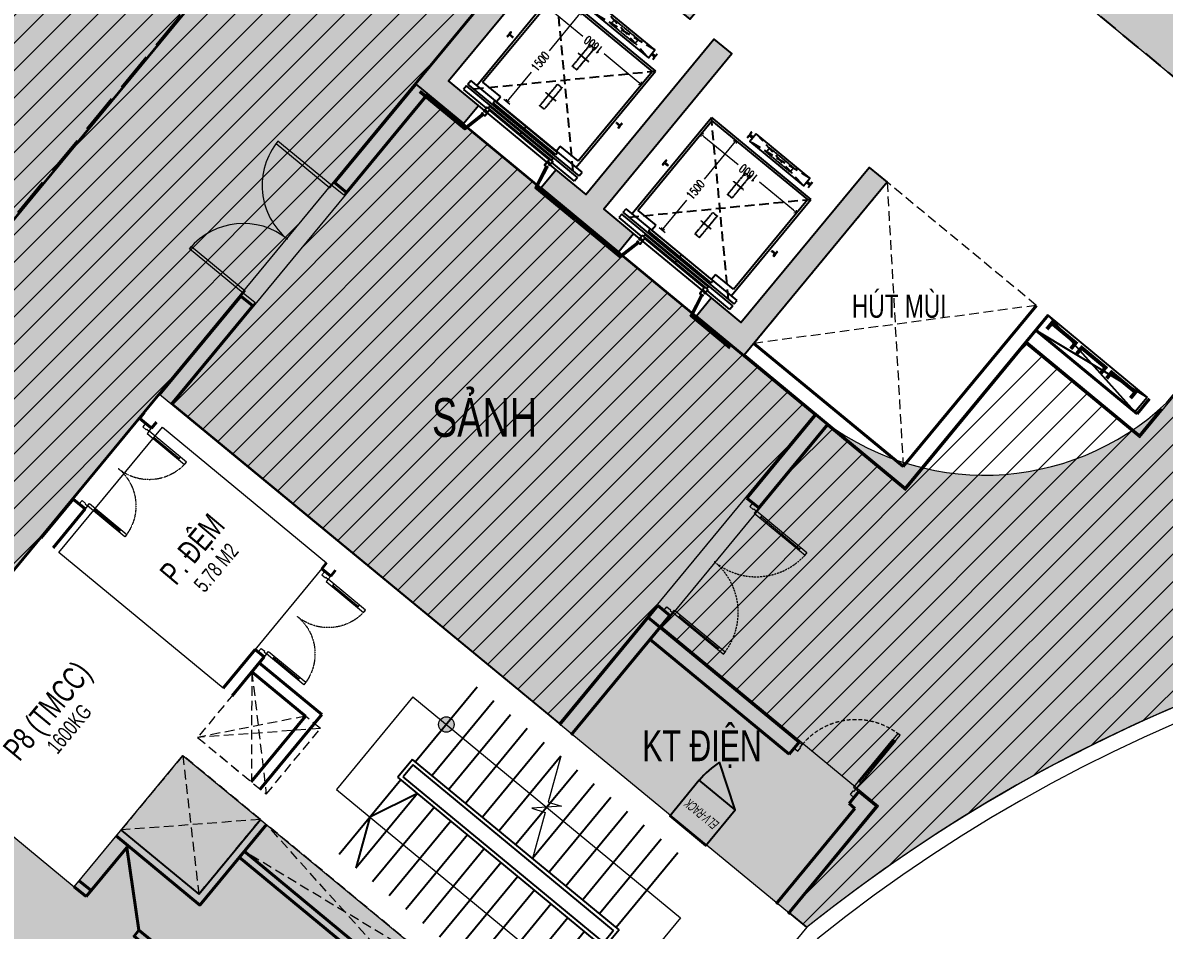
# Model space of a CAD drawing. Header units: millimetres. Extents: x -11451263 to 11578383104, y -507 to 1450429.
# Drawn here: x 11706458 to 11721199, y 1098893 to 1110610 of the extents above; entities that cross this region are included whole.
import ezdxf
from ezdxf.enums import TextEntityAlignment as Align

# ---------------------------------------------------------------- set-up
doc = ezdxf.new("R2010")
doc.units = ezdxf.units.MM
doc.header["$MEASUREMENT"] = 0
for name, pattern in [('CONTINOUS', [0]), ('DASH', [0.35, 0.25, -0.1]), ('DASH2-1', [3, 2, -1]), ('DASHED', [4.5, 3, -1.5]), ('DASHED2', [0.375, 0.25, -0.125]), ('HIDDEN', [0.375, 0.25, -0.125]), ('HIDDEN2', [0.1875, 0.125, -0.0625]), ('xref.asix of  podium$0$xref.asix of  podium$0$CENTERX2', [4, 2.5, -0.5, 0.5, -0.5]), ('xref.asix of  podium$0$xref.asix of  podium$0$HIDDEN', [0.375, 0.25, -0.125]), ('xref.asix of  podium$0$xref.asix of  podium$0$PHANTOMX2', [5, 2.5, -0.5, 0.5, -0.5, 0.5, -0.5]), ('Xref_ST_MBDV Cot vach 30.7.2022$0$HIDDEN', [0.375, 0.25, -0.125]), ('Xref_ST_MBDV Cot vach 30.7.2022$0$HIDDEN2', [0.1875, 0.125, -0.0625])]:
    doc.linetypes.add(name, pattern=pattern)
doc.layers.get('0').update_dxf_attribs({"linetype": 'CONTINUOUS', "lineweight": 13})
doc.layers.get('Defpoints').update_dxf_attribs({"color": 5, "linetype": 'CONTINUOUS', "lineweight": 13})
for name, color, linetype in [('A-FLOR-STRS', 1, 'CONTINUOUS'), ('KT-KT', 1, 'CONTINUOUS'), ('KT-Net cot vach', 6, 'CONTINUOUS'), ('KT-Text', 7, 'CONTINUOUS'), ('SPE-MEP-E-SLAB TEXT', 6, 'CONTINUOUS'), ('SPE-MEP-Electric', 2, 'CONTINUOUS'), ('thang may block', 36, 'CONTINUOUS'), ('xref.asix of  podium$0$xref.asix of  podium$0$KT-Net manh', 139, 'CONTINUOUS'), ('xref.asix of  podium$0$xref.asix of  podium$0$KT-Noi that', 36, 'CONTINUOUS')]:
    doc.layers.add(name, color=color, linetype=linetype)
for name, color, linetype, lineweight in [('CUA', 37, 'CONTINUOUS', 13), ('D-building block', 8, 'CONTINUOUS', 13), ('DO DIEN TICH THONG THUY', 141, 'CONTINUOUS', 13), ('KT-Chu viet', 255, 'CONTINUOUS', 20), ('KT-Kich thuoc', 159, 'CONTINUOUS', 18), ('KT-lomo nuoc', 3, 'HIDDEN', 5), ('KT-Net cat', 1, 'CONTINUOUS', 40), ('KT-Net cua', 87, 'CONTINUOUS', 9), ('KT-Net manh', 251, 'CONTINUOUS', 13), ('KT-Net thay', 7, 'CONTINUOUS', 25), ('KT-Net to mau', 159, 'CONTINUOUS', 18), ('KT-Vat lieu', 250, 'CONTINUOUS', 9), ('SPE-MEP-HVAC', 140, 'CONTINUOUS', 0), ('Xref_ST_MBDV Cot vach 30.7.2022$0$CUA', 37, 'CONTINUOUS', 13)]:
    doc.layers.add(name, color=color, linetype=linetype, lineweight=lineweight)
doc.styles.add('Arial', font='arial.ttf')
doc.styles.add('xref.asix of  podium$0$xref.asix of  podium$0$DIM', font='vnsimli.shx', dxfattribs={"width": 0.7})
doc.styles.add('Xref_ST_MBDV Cot vach 30.7.2022$0$Arial', font='arial.ttf', dxfattribs={"width": 0.7})
doc.dimstyles.new('xref.asix of  podium$0$xref.asix of  podium$0$CCU 1-100 A1', dxfattribs={"dimscale": 100, "dimtxt": 2.2, "dimasz": 1, "dimexe": 1, "dimexo": 0, "dimgap": 1, "dimtad": 1, "dimdec": 0, "dimdsep": 46, "dimtxsty": 'xref.asix of  podium$0$xref.asix of  podium$0$DIM', "dimblk1": 'xref.asix of  podium$0$xref.asix of  podium$0$_ARCHTICK', "dimblk2": 'xref.asix of  podium$0$xref.asix of  podium$0$_ARCHTICK', "dimsah": 1, "dimcen": 0, "dimdle": 1, "dimclrd": 256, "dimclre": 256, "dimclrt": 31, "dimadec": 0, "dimazin": 0, "dimtfac": 1, "dimtdec": 0, "dimtix": 1, "dimtmove": 2, "dimatfit": 3, "dimldrblk": 'xref.asix of  podium$0$xref.asix of  podium$0$_ARCHTICK', "dimfxl": 0, "dimtolj": 1, "dimarcsym": 0})

# ---------------------------------------------------------------- blocks, each defined once
blk = doc.blocks.new('weqewqeqweq')
at = {"layer": 'A-FLOR-STRS', "color": 8, "linetype": 'DASHED2', "ltscale": 1000}
for p, q in [((-97098, 15690), (-96535, 16972)), ((-92718, 14093), (-96978, 15965))]:
    blk.add_line(p, q, dxfattribs=at)
at = {"layer": 'A-FLOR-STRS', "color": 8}
blk.add_line((-91353, 14695), (-93091, 13929), dxfattribs=at)
at = {"layer": 'A-FLOR-STRS', "color": 8, "linetype": 'DASHED2', "ltscale": 1000}
blk.add_lwpolyline([(-91353, 14695), (-97222, 17274), (-97785, 15992)], dxfattribs=at)
at = {"layer": 'A-FLOR-STRS', "color": 8}
for points in [[(-92967, 13984), (-87171, 11437), (-87211, 11346), (-97785, 15992)], [(-91353, 14695), (-85961, 12326), (-86524, 11044), (-93091, 13929)], [(-91477, 14640), (-86688, 12536), (-86728, 12444), (-91601, 14585)], [(-91353, 14695), (-86648, 12627), (-86688, 12536), (-91477, 14640)], [(-92180, 14330), (-92354, 13933), (-92126, 13833), (-91842, 14479)], [(-91842, 14479), (-92126, 13833), (-91897, 13732), (-91575, 14465), (-91725, 14531)], [(-91601, 14585), (-86728, 12444), (-86768, 12353), (-91725, 14531)], [(-92519, 14181), (-92583, 14034), (-92354, 13933), (-92180, 14330)], [(-92718, 14093), (-92583, 14034), (-92519, 14181)], [(-92842, 14039), (-87130, 11529), (-87171, 11437), (-92967, 13984)], [(-92718, 14093), (-87090, 11620), (-87130, 11529), (-92842, 14039)], [(-93091, 13929), (-86524, 11044)], [(-93091, 13929), (-87211, 11346)], [(-86524, 11044), (-93006, 13892)], [(-86524, 11044), (-88584, 11949)]]:
    blk.add_lwpolyline(points, dxfattribs=at)
for points in [[(-91346, 14364), (-91575, 14465), (-91897, 13732), (-91668, 13632)], [(-91117, 14264), (-91346, 14364), (-91668, 13632), (-91439, 13531)], [(-90888, 14163), (-91117, 14264), (-91439, 13531), (-91210, 13431)], [(-90659, 14062), (-90888, 14163), (-91210, 13431), (-90981, 13330)], [(-90430, 13962), (-90659, 14062), (-90981, 13330), (-90752, 13229)], [(-90202, 13861), (-90430, 13962), (-90752, 13229), (-90523, 13129)], [(-89973, 13761), (-90202, 13861), (-90523, 13129), (-90295, 13028)], [(-89744, 13660), (-89973, 13761), (-90295, 13028), (-90066, 12928)], [(-89515, 13560), (-89744, 13660), (-90066, 12928), (-89837, 12827)], [(-89286, 13459), (-89515, 13560), (-89837, 12827), (-89608, 12727)], [(-89057, 13358), (-89286, 13459), (-89608, 12727), (-89379, 12626)], [(-88828, 13258), (-89057, 13358), (-89379, 12626), (-89150, 12525)], [(-88599, 13157), (-88828, 13258), (-89150, 12525), (-88921, 12425)], [(-88371, 13057), (-88599, 13157), (-88921, 12425), (-88692, 12324)], [(-85961, 12326), (-88021, 13231), (-88584, 11949), (-86524, 11044)], [(-88142, 12956), (-88371, 13057), (-88692, 12324), (-88464, 12224)], [(-87913, 12856), (-88142, 12956), (-88464, 12224), (-88235, 12123)], [(-87684, 12755), (-87913, 12856), (-88235, 12123), (-88006, 12023)], [(-87455, 12654), (-87684, 12755), (-88006, 12023), (-87777, 11922)], [(-87226, 12554), (-87455, 12654), (-87777, 11922), (-87548, 11821)], [(-86997, 12453), (-87226, 12554), (-87548, 11821), (-87319, 11721)], [(-86768, 12353), (-86997, 12453), (-87319, 11721), (-87090, 11620)]]:
    blk.add_lwpolyline(points, close=True, dxfattribs=at)
at = {"layer": 'D-building block', "linetype": 'CONTINOUS', "ltscale": 10000}
blk.add_line((-86524, 11044), (-85961, 12326), dxfattribs=at)
blk = doc.blocks.new('*U279')
blk.add_line((70, 100), (70, 950))
for points in [[(50, 0), (50, 1050), (90, 1050), (90, 0)], [(50, 100), (90, 100), (90, 950), (50, 950)], [(0, -100), (60, -100), (60, -40), (50, -40), (50, 0), (0, 0)], [(1150, -100), (1090, -100), (1090, -40), (1100, -40), (1100, 0), (1150, 0)]]:
    blk.add_lwpolyline(points, close=True)
at = {"linetype": 'Xref_ST_MBDV Cot vach 30.7.2022$0$HIDDEN', "ltscale": 200}
blk.add_arc((50, 0), 1050, 0, 90, dxfattribs=at)
blk = doc.blocks.new('fffferr')
at = {"layer": 'KT-Net cat'}
for p, q in [((11702268, 1098600), (11703701, 1100335)), ((11703701, 1100335), (11703855, 1100208)), ((11702549, 1098627), (11703855, 1100208))]:
    blk.add_line(p, q, dxfattribs=at)
for points in [[(11704656, 1101491), (11704433, 1101222), (11704587, 1101094), (11704810, 1101364)], [(11710343, 1093617), (11711447, 1092706), (11711575, 1092860), (11710471, 1093771)], [(11709516, 1092614), (11710620, 1091703), (11710747, 1091857), (11709643, 1092768)]]:
    blk.add_lwpolyline(points, close=True, dxfattribs=at)
for points in [[(11707341, 1099404), (11707800, 1099959), (11707958, 1098894)], [(11704162, 1098852), (11703313, 1099552)], [(11704225, 1098929), (11703377, 1099629)], [(11707187, 1099531), (11707341, 1099404)], [(11707123, 1099454), (11707277, 1099326)], [(11707341, 1099404), (11707277, 1099326)], [(11708189, 1098703), (11707958, 1098894), (11707894, 1098817), (11708048, 1098690)], [(11708048, 1098690), (11706615, 1096955)], [(11708189, 1098703), (11707727, 1098144), (11712609, 1094113)], [(11702549, 1098627), (11708486, 1093724), (11708359, 1093569), (11702268, 1098600)], [(11712545, 1094036), (11707664, 1098067), (11706629, 1096814)], [(11705781, 1097514), (11705318, 1097896), (11705382, 1097973), (11705844, 1097591)], [(11705781, 1097514), (11705344, 1096986), (11706398, 1097005)], [(11705844, 1097591), (11705781, 1097514)], [(11706615, 1096955), (11706461, 1097082), (11706398, 1097005), (11706629, 1096814), (11706693, 1096891)]]:
    blk.add_lwpolyline(points, dxfattribs=at)
at = {"layer": 'Xref_ST_MBDV Cot vach 30.7.2022$0$CUA', "rotation": 230.4488270597938}
blk.add_blockref('*U279', (11704510, 1101158), dxfattribs=at)
at = {"layer": 'KT-Chu viet', "char_height": 500, "width": 8009.18, "attachment_point": 2, "style": 'Xref_ST_MBDV Cot vach 30.7.2022$0$Arial'}
for insert in [(11709335, 1097979), (11707906, 1095867)]:
    blk.add_mtext('wc', dxfattribs=dict(at, insert=insert))
blk = doc.blocks.new('double door')
for points in [[(549901, 384015), (549001, 384015), (549001, 383975), (549901, 383975)], [(550101, 384065), (550101, 384015), (549901, 384015), (549901, 384065)], [(549901, 382215), (549001, 382215), (549001, 382255), (549901, 382255)], [(550101, 382165), (550101, 382215), (549901, 382215), (549901, 382165)]]:
    blk.add_lwpolyline(points, close=True)
at = {"color": 8}
for centre, start, end in [((549901, 384015), 180, 270), ((549901, 382215), 90, 180)]:
    blk.add_arc(centre, 900, start, end, dxfattribs=at)
blk = doc.blocks.new('thangbo3')
at = {"layer": 'KT-Net manh'}
h = blk.add_hatch(color=256, dxfattribs=at)
edge = h.paths.add_edge_path(flags=0)
edge.add_arc((1766, -26415), 100, 270.0001, 630.0001)
blk.add_hatch(color=256, dxfattribs=at).paths.add_polyline_path([(1670, -26384), (1670, -26446), (1707, -26496), (1766, -26515), (1824, -26496), (1861, -26446), (1861, -26384), (1824, -26334), (1766, -26315), (1707, -26334)], flags=0)
for p, q in [((1206, -26415), (1206, -27965)), ((1206, -26415), (5686, -26415)), ((5686, -26415), (5686, -27965)), ((1206, -27965), (5686, -27965))]:
    blk.add_line(p, q, dxfattribs=at)
blk.add_lwpolyline([(3166, -25790), (3418, -26352), (3586, -26282), (3306, -26547), (3474, -26477), (3726, -27040)], dxfattribs=at)
blk.add_circle((1766, -26415), 100, dxfattribs=at)
at = {"layer": 'KT-Net thay'}
for p, q in [((1766, -25790), (1766, -27040)), ((2046, -25790), (2046, -27040)), ((2326, -25790), (2326, -27040)), ((2606, -25790), (2606, -27040)), ((2886, -25790), (2886, -27040)), ((3166, -25790), (3166, -27040)), ((3446, -25790), (3446, -27040)), ((3726, -25790), (3726, -27040)), ((4006, -25790), (4006, -27040)), ((4286, -25790), (4286, -27040)), ((4566, -25790), (4566, -27040)), ((4846, -25790), (4846, -27040)), ((5126, -25790), (5126, -27040)), ((1716, -27040), (1716, -27340)), ((5176, -27040), (1716, -27040)), ((5126, -27090), (1766, -27090)), ((1766, -27090), (1766, -27290)), ((5126, -27090), (5126, -27290)), ((5176, -27040), (5176, -27340)), ((5176, -27340), (1716, -27340)), ((5126, -27290), (1766, -27290)), ((1766, -27340), (1766, -28590)), ((2046, -27340), (2046, -28590)), ((2326, -27340), (2326, -28590)), ((2606, -27340), (2606, -28590)), ((2886, -27340), (2886, -28590)), ((3166, -27340), (3166, -28590)), ((3446, -27340), (3446, -28590)), ((3726, -27340), (3726, -28590)), ((4006, -27340), (4006, -28590)), ((4286, -27340), (4286, -28590)), ((4566, -27340), (4566, -28590)), ((4846, -27340), (4846, -28590)), ((5126, -27340), (5126, -28590))]:
    blk.add_line(p, q, dxfattribs=at)
blk.add_lwpolyline([(2046, -27340), (1766, -27965), (2046, -28590)], dxfattribs=at)
blk = doc.blocks.new('*U158')
for p, q in [((-1260, 525), (-1300, 525)), ((-1280, 100), (-1280, 525)), ((-90, 525), (-50, 525)), ((-70, 100), (-70, 525)), ((-1260, 100), (-1300, 100)), ((-90, 100), (-50, 100))]:
    blk.add_line(p, q)
for points in [[(-1300, 0), (-1260, 0), (-1260, 625), (-1300, 625)], [(-50, 0), (-90, 0), (-90, 625), (-50, 625)], [(-1350, -100), (-1290, -100), (-1290, -40), (-1300, -40), (-1300, 0), (-1350, 0)], [(0, -100), (-60, -100), (-60, -40), (-50, -40), (-50, 0), (0, 0)]]:
    blk.add_lwpolyline(points, close=True)
at = {"linetype": 'HIDDEN2'}
for centre, start, end in [((-1300, 0), 0, 90), ((-50, 0), 90, 180)]:
    blk.add_arc(centre, 625, start, end, dxfattribs=at)
blk = doc.blocks.new('*U146')
for p, q in [((-1260, 525), (-1300, 525)), ((-1280, 100), (-1280, 525)), ((-90, 525), (-50, 525)), ((-70, 100), (-70, 525)), ((-1260, 100), (-1300, 100)), ((-90, 100), (-50, 100))]:
    blk.add_line(p, q)
for points in [[(-1300, 0), (-1260, 0), (-1260, 625), (-1300, 625)], [(-50, 0), (-90, 0), (-90, 625), (-50, 625)], [(-1350, -100), (-1290, -100), (-1290, -40), (-1300, -40), (-1300, 0), (-1350, 0)], [(0, -100), (-60, -100), (-60, -40), (-50, -40), (-50, 0), (0, 0)]]:
    blk.add_lwpolyline(points, close=True)
at = {"linetype": 'HIDDEN2'}
for centre, start, end in [((-1300, 0), 0, 90), ((-50, 0), 90, 180)]:
    blk.add_arc(centre, 625, start, end, dxfattribs=at)
blk = doc.blocks.new('lyuyjtgj')
at = {"layer": 'Defpoints', "ltscale": 0.5}
blk.add_lwpolyline([(11706925, 1103768), (11708262, 1105387), (11710382, 1103636), (11709395, 1102441), (11709395, 1102441), (11709045, 1102017)], close=True, dxfattribs=at)
at = {"layer": 'KT-Net cat', "ltscale": 0.5}
for p, q in [((11708031, 1105578), (11707967, 1105501)), ((11707967, 1105501), (11708121, 1105374)), ((11708185, 1105451), (11708121, 1105374)), ((11707107, 1104460), (11707261, 1104333)), ((11710319, 1103559), (11710434, 1103463)), ((11710498, 1103540), (11710434, 1103463)), ((11709459, 1102518), (11709045, 1102017)), ((11709459, 1102518), (11709575, 1102422)), ((11709575, 1102422), (11709161, 1101921)), ((11710321, 1101677, 0), (11709511, 1102346, 0)), ((11710110, 1101657, 0), (11709416, 1102230, 0)), ((11709409, 1100809, 0), (11710110, 1101657, 0)), ((11709525, 1100713, 0), (11710321, 1101677, 0))]:
    blk.add_line(p, q, dxfattribs=at)
at = {"layer": 'KT-Net cat'}
for p, q in [((11706693, 1103959), (11707107, 1104460)), ((11707261, 1104333), (11706848, 1103832))]:
    blk.add_line(p, q, dxfattribs=at)
at = {"layer": 'KT-Net cat', "extrusion": (-3.6179e-08, -4.38238e-08, 1)}
blk.add_line((11710319, 1103559), (11710382, 1103636), dxfattribs=at)
at = {"layer": 'CUA', "xscale": -0.9999999999999991, "rotation": 230.4488274522181}
for name, p in [('*U158', (11708121, 1105374)), ('*U146', (11710434, 1103463))]:
    blk.add_blockref(name, p, dxfattribs=at)
at = {"layer": 'KT-Text', "style": 'Arial', "width": 0.7}
blk.add_text('P. ĐỆM', height=300, rotation=50, dxfattribs=at).set_placement((11708760, 1103719), align=Align.CENTER)
at = {"layer": 'KT-Text', "color": 1, "style": 'Arial', "width": 0.7}
blk.add_text('5.78 M2', height=200, rotation=50, dxfattribs=at).set_placement((11709031, 1103511), align=Align.CENTER)
blk = doc.blocks.new('xref.asix of  podium$0$xref.asix of  podium$0$_Open90')
at = {"color": 0, "linetype": 'ByBlock', "lineweight": -2}
for p, q in [((0, 0), (-1, 0)), ((-0.5, 0.5), (0, 0)), ((0, 0), (-0.5, -0.5))]:
    blk.add_line(p, q, dxfattribs=at)
blk = doc.blocks.new('*D119')
at = {"layer": 'Defpoints', "color": 5, "transparency": 16777216}
for p, q in [((-2230, 1494), (-2230, 1596)), ((-2180, 1546), (-1728, 1546)), ((-780, 1546), (-1372, 1546)), ((-730, 1457), (-730, 1596))]:
    blk.add_line(p, q, dxfattribs=at)
at = {"layer": 'Defpoints', "color": 0, "transparency": 16777216}
for p in [(-2230, 1546), (-2230, 1494), (-730, 1457)]:
    blk.add_point(p, dxfattribs=at)
at = {"layer": 'Defpoints', "color": 5, "transparency": 16777216, "xscale": 50, "yscale": 50, "zscale": 50, "rotation": 180}
blk.add_blockref('xref.asix of  podium$0$xref.asix of  podium$0$_Open90', (-2230, 1546), dxfattribs=at)
at = {"layer": 'Defpoints', "color": 5, "transparency": 16777216, "xscale": 50, "yscale": 50, "zscale": 50}
blk.add_blockref('xref.asix of  podium$0$xref.asix of  podium$0$_Open90', (-730, 1546), dxfattribs=at)
at = {"layer": 'Defpoints', "color": 5, "transparency": 16777216, "insert": (-1550, 1546), "char_height": 110, "attachment_point": 5, "style": 'xref.asix of  podium$0$xref.asix of  podium$0$DIM'}
blk.add_mtext('\\A1;1500', dxfattribs=at)
blk = doc.blocks.new('xref.asix of  podium$0$xref.asix of  podium$0$_ARCHTICK')
at = {"color": 0, "linetype": 'ByBlock', "const_width": 0.15}
blk.add_lwpolyline([(-0.5, -0.5), (0.5, 0.5)], dxfattribs=at)
blk = doc.blocks.new('*D120')
at = {"layer": 'Defpoints', "color": 5, "transparency": 16777216}
for p, q in [((-879, 1950), (-1000, 1950)), ((-950, 1900), (-950, 1328)), ((-950, 400), (-950, 972)), ((-879, 350), (-1000, 350))]:
    blk.add_line(p, q, dxfattribs=at)
at = {"layer": 'Defpoints', "color": 0, "transparency": 16777216}
for p in [(-879, 1950), (-950, 350), (-879, 350)]:
    blk.add_point(p, dxfattribs=at)
at = {"layer": 'Defpoints', "color": 5, "transparency": 16777216, "xscale": 50, "yscale": 50, "zscale": 50}
for p, rotation in [((-950, 1950), 90), ((-950, 350), 270)]:
    blk.add_blockref('xref.asix of  podium$0$xref.asix of  podium$0$_Open90', p, dxfattribs=dict(at, rotation=rotation))
at = {"layer": 'Defpoints', "color": 5, "transparency": 16777216, "insert": (-950, 1150), "char_height": 110, "attachment_point": 5, "rotation": 90, "style": 'xref.asix of  podium$0$xref.asix of  podium$0$DIM'}
blk.add_mtext('\\A1;1600', dxfattribs=at)
blk = doc.blocks.new('*U443')
at = {"linetype": 'HIDDEN', "ltscale": 500}
for p, q in [((-6, 1421), (0, 0)), ((-700, 848), (694, 573))]:
    blk.add_line(p, q, dxfattribs=at)
blk.add_lwpolyline([(-700, 848), (-6, 1421), (694, 573), (0, 0)], close=True, dxfattribs=at)
blk = doc.blocks.new('*U445')
at = {"linetype": 'HIDDEN', "ltscale": 500}
for p, q in [((208, 3674), (0, 0)), ((-1719, 2082), (1928, 1592))]:
    blk.add_line(p, q, dxfattribs=at)
blk.add_lwpolyline([(-1719, 2082), (208, 3674), (1928, 1592), (0, 0)], close=True, dxfattribs=at)
blk = doc.blocks.new('*U405')
for p, q in [((55, -123), (71, -86)), ((63, -104), (658, -366)), ((650, -385), (666, -348)), ((-598, -1605), (-614, -1642)), ((-606, -1624), (-11, -1886)), ((-3, -1867), (-19, -1904))]:
    blk.add_line(p, q)
for points in [[(-92, 40), (-116, -15), (-61, -39), (-57, -30), (-20, -46), (0, 0)], [(-20, -46), (-36, -82), (742, -425), (758, -388)], [(-817, -1607), (-793, -1552), (-738, -1576), (-742, -1585), (-705, -1602), (-726, -1647)], [(-705, -1602), (-689, -1565), (89, -1908), (73, -1944)]]:
    blk.add_lwpolyline(points, close=True)
at = {"linetype": 'Xref_ST_MBDV Cot vach 30.7.2022$0$HIDDEN2', "ltscale": 200}
for centre, start, end in [((-20, -46), 246.2303, 336.2303), ((-705, -1602), 336.2304, 66.2303)]:
    blk.add_arc(centre, 850, start, end, dxfattribs=at)
blk = doc.blocks.new('*U447')
at = {"linetype": 'HIDDEN', "ltscale": 500}
for p, q in [((206, 1792), (0, 0)), ((-796, 964), (1002, 828))]:
    blk.add_line(p, q, dxfattribs=at)
blk.add_lwpolyline([(-796, 964), (206, 1792), (1002, 828), (0, 0)], close=True, dxfattribs=at)
blk = doc.blocks.new('*U446')
at = {"linetype": 'HIDDEN', "ltscale": 500}
for p, q in [((186, 1580), (0, 0)), ((-700, 848), (887, 732))]:
    blk.add_line(p, q, dxfattribs=at)
blk.add_lwpolyline([(-700, 848), (186, 1580), (887, 732), (0, 0)], close=True, dxfattribs=at)
blk = doc.blocks.new('*U408')
at = {"layer": 'KT-lomo nuoc', "ltscale": 500}
for p, q in [((-1910, -2313), (-347, 287)), ((-2257, -2027), (0, 0))]:
    blk.add_line(p, q, dxfattribs=at)
blk.add_lwpolyline([(-1910, -2313), (-2257, -2027), (-347, 287), (0, 0)], close=True, dxfattribs=at)
blk = doc.blocks.new('*U407')
blk.add_line((122, 10), (661, 455))
for points in [[(32, -39), (726, 535), (751, 504), (57, -69)], [(109, 25), (134, -6), (674, 440), (649, 471)], [(-77, -64), (-39, -110), (7, -72), (1, -64), (32, -39), (0, 0)], [(560, -835), (521, -788), (568, -750), (574, -758), (605, -733), (637, -771)]]:
    blk.add_lwpolyline(points, close=True)
at = {"linetype": 'Xref_ST_MBDV Cot vach 30.7.2022$0$HIDDEN', "ltscale": 200}
blk.add_arc((32, -39), 900, 309.5512, 39.5512, dxfattribs=at)
blk = doc.blocks.new('WWW')
at = {"layer": 'Defpoints', "linetype": 'DASH2-1', "lineweight": 13, "ltscale": 1000, "flags": 128}
blk.add_lwpolyline([(11429817, 1022160), (11450185, 1019986), (11488616, 1021167), (11491469, 1024811), (11462656, 1159054), (11457975, 1176931), (11455626, 1177745), (11446686, 1170981), (11423167, 1153070), (11399484, 1135983, 0.684877), (11429817, 1022160)], format="xyb", dxfattribs=at)
blk = doc.blocks.new('qwqew')
at = {"true_color": 0xf28888}
h = blk.add_hatch(color=11, dxfattribs=at)
h.dxf.hatch_style = 1
edge = h.paths.add_edge_path()
edge.add_line((11709416, 1125630), (11718438, 1118180))
edge.add_line((11718438, 1118180), (11711533, 1109819))
edge.add_line((11711533, 1109819), (11716699, 1105553))
edge.add_arc((11718879, 1108193), 3424, 230.4488, 313.3308)
edge.add_line((11721229, 1105702), (11723335, 1108248))
edge.add_line((11723335, 1108248), (11715547, 1114680))
edge.add_line((11715547, 1114680), (11717391, 1116913))
edge.add_line((11717391, 1116913), (11725179, 1110481))
edge.add_line((11725179, 1110481), (11729410, 1115605))
edge.add_line((11729410, 1115605), (11731646, 1113758))
edge.add_line((11731646, 1113758), (11730981, 1112953))
edge.add_line((11730981, 1112953), (11743193, 1102867))
edge.add_line((11743193, 1102867), (11740787, 1099947))
edge.add_arc((11729383, 1082979), 20444, 56.0943, 82.8636)
edge.add_arc((11729379, 1082967), 20456, 82.8563, 105.7562)
edge.add_arc((11729391, 1082937), 20488, 105.766, 128.7006)
edge.add_line((11716581, 1098927), (11708222, 1105809))
edge.add_line((11708222, 1105809), (11704656, 1101491))
edge.add_line((11704656, 1101491), (11707123, 1099454))
edge.add_line((11707123, 1099454), (11708524, 1101150))
edge.add_line((11708524, 1101150), (11714409, 1096290))
edge.add_line((11714409, 1096290), (11710621, 1091702))
edge.add_line((11710621, 1091702), (11708634, 1089296))
edge.add_arc((11699756, 1100458), 14262, 285.1909, 308.4989, ccw=False)
edge.add_line((11703493, 1086694), (11694893, 1083427))
edge.add_arc((11693525, 1087270), 4079, 184.6431, 289.5892, ccw=False)
edge.add_arc((11750892, 1085010), 61463, 171.75701, 178.20116, ccw=False)
edge.add_arc((11751844, 1084921), 62418, 165.1781, 171.80074, ccw=False)
edge.add_arc((11731476, 1090757), 41237, 159.167, 165.7773, ccw=False)
edge.add_arc((11698954, 1102557), 6667, 146.3727, 154.5436, ccw=False)
edge.add_line((11693403, 1106249), (11698595, 1112527))
edge.add_line((11698595, 1112527), (11699659, 1113815))
edge.add_arc((11700276, 1113305), 800, 50.4552, 140.4529, ccw=False)
edge.add_line((11700785, 1113922), (11702044, 1112883))
edge.add_arc((11702455, 1113510), 750, 236.7374, 318.6125)
edge.add_line((11703018, 1113014), (11708635, 1119815))
edge.add_arc((11707149, 1120557), 1661, 333.4561, 379.3502)
edge.add_arc((11712540, 1122830), 4194, 142.316, 204.2427, ccw=False)
edge.add_line((11709221, 1125394), (11709416, 1125630))
edge.add_line((11709416, 1125630), (11709416, 1125630))
for points in [[(11731923, 1103264, 0.100253), (11723824, 1102655, 0.100407), (11716581, 1098927), (11708222, 1105809), (11704656, 1101491), (11707123, 1099454), (11708524, 1101150), (11714409, 1096290)], [(11690064, 1093823, -0.028905), (11691503, 1100888, -0.028851), (11692935, 1105422, -0.035668), (11693403, 1106249), (11698595, 1112527), (11699659, 1113815, -0.414202), (11700785, 1113922), (11702044, 1112883, 0.373264), (11703018, 1113014), (11708635, 1119815, 0.202971), (11708716, 1121108, -0.27698), (11709221, 1125394), (11709416, 1125630), (11709416, 1125630), (11718438, 1118180), (11711533, 1109819), (11716699, 1105553, 0.378277), (11721229, 1105702), (11723335, 1108248), (11715547, 1114680), (11717391, 1116913), (11725179, 1110481), (11729410, 1115605)]]:
    blk.add_lwpolyline(points, format="xyb")
blk = doc.blocks.new('xref.asix of  podium$0$xref.asix of  podium$0$TM 1000kg')
at = {"layer": 'xref.asix of  podium$0$xref.asix of  podium$0$KT-Net manh'}
for p, q in [((-2850, 2500), (-2850, 1742.2)), ((-2832, 2500), (-2832, 1754.4)), ((-2500, 1800), (-2500, 500)), ((-2850, 1742.2), (-2847, 1742.2)), ((-2847, 1742.2), (-2847, 1739.2)), ((-2550, 1674.2), (-2847, 1739.2)), ((-2550, 1692.7), (-2832, 1754.4)), ((-2550, 625.8), (-2847, 560.8)), ((-2550, 607.3), (-2832, 545.6)), ((-2850, 557.8), (-2847, 557.8)), ((-2850, -100), (-2850, 557.8)), ((-2847, 557.8), (-2847, 560.8)), ((-2832, -100), (-2832, 545.6))]:
    blk.add_line(p, q, dxfattribs=at)
at = {"layer": 'xref.asix of  podium$0$xref.asix of  podium$0$KT-Net manh', "const_width": 2}
for points in [[(-2847, 1742.2), (-2832, 1754.4)], [(-2847, 557.8), (-2832, 545.6)]]:
    blk.add_lwpolyline(points, dxfattribs=at)
at = {"layer": 'xref.asix of  podium$0$xref.asix of  podium$0$KT-Net manh', "ltscale": 2}
for points in [[(-2510, 1700), (-2500, 1700), (-2500, 1650), (-2550, 1650), (-2550, 1700), (-2540, 1700), (-2540, 1690), (-2541.6, 1690), (-2541.6, 1698.4), (-2548.4, 1698.4), (-2548.4, 1651.6), (-2501.6, 1651.6), (-2501.6, 1698.4), (-2508.4, 1698.4), (-2508.4, 1690), (-2510, 1690)], [(-2510, 600), (-2500, 600), (-2500, 650), (-2550, 650), (-2550, 600), (-2540, 600), (-2540, 610), (-2541.6, 610), (-2541.6, 601.6), (-2548.4, 601.6), (-2548.4, 648.4), (-2501.6, 648.4), (-2501.6, 601.6), (-2508.4, 601.6), (-2508.4, 610), (-2510, 610)]]:
    blk.add_lwpolyline(points, close=True, dxfattribs=at)
at = {"layer": 'xref.asix of  podium$0$xref.asix of  podium$0$KT-Noi that', "linetype": 'Continuous', "ltscale": 2}
for p, q in [((-2460, 2080), (-2460, 1700)), ((-2400, 2080), (-2460, 2080)), ((-2400, 220), (-2400, 2080)), ((-2370, 220), (-2370, 2080)), ((-2370, 2080), (-2310, 2080)), ((-2310, 220), (-2310, 2080)), ((-2310, 1981), (-700, 1981)), ((-2230, 1950), (-730, 1950)), ((-2230, 1950), (-2230, 1650)), ((-730, 1950), (-730, 350)), ((-700, 1981), (-700, 319)), ((-2455, 650), (-2455, 1650)), ((-2441.3, 620), (-2441.3, 1680)), ((-2411, 1680), (-2441.3, 1680)), ((-2411, 620), (-2411, 1680)), ((-2348, 625), (-2348, 1675)), ((-2348, 1675), (-2314, 1675)), ((-2314, 625), (-2314, 1675)), ((-2310, 1650), (-2230, 1650)), ((-2411, 1150), (-2441.3, 1150)), ((-2314, 1150), (-2348, 1150)), ((-2460, 220), (-2460, 600)), ((-2411, 620), (-2441.3, 620)), ((-2348, 625), (-2314, 625)), ((-2310, 650), (-2230, 650)), ((-2230, 350), (-2230, 650)), ((-2310, 319), (-700, 319)), ((-2230, 350), (-730, 350)), ((-2400, 220), (-2460, 220)), ((-2370, 220), (-2310, 220))]:
    blk.add_line(p, q, dxfattribs=at)
at = {"layer": 'xref.asix of  podium$0$xref.asix of  podium$0$KT-Noi that', "linetype": 'Continuous'}
for p, q in [((-1572.5, 2077), (-1572.5, 2082)), ((-1572.5, 2082), (-1535, 2082)), ((-1569.5, 2074), (-1540.1, 2070.9)), ((-1537.1, 2054.1), (-1537.1, 2067.9)), ((-1497.5, 2082), (-1535, 2082)), ((-1532.9, 2054.1), (-1532.9, 2067.9)), ((-1500.5, 2074), (-1529.9, 2070.9)), ((-1497.5, 2077), (-1497.5, 2082)), ((-1540, 2021), (-1540, 2050)), ((-1539, 2020), (-1535, 2020)), ((-1531, 2020), (-1535, 2020)), ((-1530, 2021), (-1530, 2050)), ((-603.5, 1460), (-574.4, 1460)), ((-603.5, 1456.8), (-603.5, 1460)), ((-603.5, 1456.8), (-574.4, 1456.8)), ((-568.2, 1406.2), (-568.2, 1450.6)), ((-565, 1406.2), (-565, 1450.6)), ((-558, 1403.2), (-562, 1403.2)), ((-558, 1400), (-562, 1400)), ((-555, 1406.2), (-555, 1450.6)), ((-551.8, 1406.2), (-551.8, 1450.6)), ((-516.5, 1460), (-545.6, 1460)), ((-516.5, 1456.8), (-545.6, 1456.8)), ((-516.5, 1456.8), (-516.5, 1460)), ((-603.5, 443.2), (-574.4, 443.2)), ((-568.2, 493.8), (-568.2, 449.4)), ((-565, 493.8), (-565, 449.4)), ((-558, 500), (-562, 500)), ((-558, 496.8), (-562, 496.8)), ((-555, 493.8), (-555, 449.4)), ((-551.8, 493.8), (-551.8, 449.4)), ((-516.5, 443.2), (-545.6, 443.2)), ((-603.5, 440), (-574.4, 440)), ((-516.5, 440), (-545.6, 440)), ((-1572.5, 223), (-1572.5, 218)), ((-1572.5, 218), (-1535, 218)), ((-1569.5, 226), (-1540.1, 229.1)), ((-1540, 279), (-1540, 250)), ((-1539, 280), (-1535, 280)), ((-1537.1, 245.9), (-1537.1, 232.1)), ((-1531, 280), (-1535, 280)), ((-1497.5, 218), (-1535, 218)), ((-1532.9, 245.9), (-1532.9, 232.1)), ((-1530, 279), (-1530, 250)), ((-1500.5, 226), (-1529.9, 229.1)), ((-1497.5, 223), (-1497.5, 218))]:
    blk.add_line(p, q, dxfattribs=at)
at = {"layer": 'xref.asix of  podium$0$xref.asix of  podium$0$KT-Noi that', "linetype": 'xref.asix of  podium$0$xref.asix of  podium$0$HIDDEN', "ltscale": 500}
for p, q in [((-2370, 1981), (-700, 319)), ((-2370, 319), (-700, 1981)), ((-495, 1400), (-625, 500)), ((-495, 500), (-625, 1400))]:
    blk.add_line(p, q, dxfattribs=at)
at = {"layer": 'xref.asix of  podium$0$xref.asix of  podium$0$KT-Noi that', "linetype": 'xref.asix of  podium$0$xref.asix of  podium$0$CENTERX2'}
for p, q in [((-1815, 1236), (-1815, 1066.7)), ((-1155, 1236), (-1155, 1066.7))]:
    blk.add_line(p, q, dxfattribs=at)
at = {"layer": 'xref.asix of  podium$0$xref.asix of  podium$0$KT-Noi that', "linetype": 'Continuous', "ltscale": 2}
for points in [[(-2485, 1700), (-2445, 1700), (-2445, 1650), (-2485, 1650)], [(-495, 1400), (-625, 1400), (-625, 500), (-495, 500)], [(-2485, 600), (-2445, 600), (-2445, 650), (-2485, 650)]]:
    blk.add_lwpolyline(points, close=True, dxfattribs=at)
at = {"layer": 'xref.asix of  podium$0$xref.asix of  podium$0$KT-Noi that', "linetype": 'xref.asix of  podium$0$xref.asix of  podium$0$PHANTOMX2'}
for points in [[(-1635, 1186), (-1635, 1114), (-1995, 1114), (-1995, 1186)], [(-975, 1186), (-975, 1114), (-1335, 1114), (-1335, 1186)], [(-524, 1150), (-524, 750), (-596, 750), (-596, 1150)]]:
    blk.add_lwpolyline(points, close=True, dxfattribs=at)
at = {"layer": 'xref.asix of  podium$0$xref.asix of  podium$0$KT-Noi that', "linetype": 'Continuous'}
for centre, radius, start, end in [((-1569.5, 2077), 3, 180, 270), ((-1540.1, 2067.9), 3, 0, 90), ((-1529.9, 2067.9), 3, 90, 180), ((-1500.5, 2077), 3, 270, 0), ((-1542.3, 2054.7), 5.25, 295.66972, 353.31728), ((-1539, 2021), 1, 180, 270), ((-1527.7, 2054.7), 5.25, 186.68272, 244.33028), ((-1531, 2021), 1, 270, 0), ((-574.4, 1450.6), 9.4, 0, 90), ((-574.4, 1450.6), 6.2, 0, 90), ((-562, 1406.2), 6.2, 180, 270), ((-562, 1406.2), 3, 180, 270), ((-558, 1406.2), 3, 270, 0), ((-558, 1406.2), 6.2, 270, 0), ((-545.6, 1450.6), 9.4, 90, 180), ((-545.6, 1450.6), 6.2, 90, 180), ((-574.4, 449.4), 6.2, 270, 0), ((-574.4, 449.4), 9.4, 270, 0), ((-562, 493.8), 6.2, 90, 180), ((-562, 493.8), 3, 90, 180), ((-558, 493.8), 6.2, 0, 90), ((-558, 493.8), 3, 0, 90), ((-545.6, 449.4), 9.4, 180, 270), ((-545.6, 449.4), 6.2, 180, 270), ((-1569.5, 223), 3, 90, 180), ((-1540.1, 232.1), 3, 270, 0), ((-1539, 279), 1, 90, 180), ((-1542.3, 245.3), 5.25, 6.68272, 64.33028), ((-1527.7, 245.3), 5.25, 115.66972, 173.31728), ((-1529.9, 232.1), 3, 180, 270), ((-1531, 279), 1, 0, 90), ((-1500.5, 223), 3, 0, 90)]:
    blk.add_arc(centre, radius, start, end, dxfattribs=at)
at = {"layer": 'Defpoints', "color": 5}
for base, p1, p2, angle, picture, middle in [((-950.2, 350), (-879.1, 1950), (-879.1, 350), 90, '*D120', (-950.2, 1150)), ((-2230, 1545.8), (-730, 1457.2), (-2230, 1494.3), 180, '*D119', (-1550.1, 1545.8))]:
    dim = blk.add_linear_dim(base=base, p1=p1, p2=p2, angle=angle, dimstyle='xref.asix of  podium$0$xref.asix of  podium$0$CCU 1-100 A1', override={"dimscale": 50, "dimblk1": 'xref.asix of  podium$0$xref.asix of  podium$0$_Open90', "dimblk2": 'xref.asix of  podium$0$xref.asix of  podium$0$_Open90', "dimclrd": 5, "dimclre": 5, "dimclrt": 5, "dimlwd": 65535, "dimlwe": 65535}, dxfattribs=at)
    dim.commit()
    dim.dimension.update_dxf_attribs({"geometry": picture, "text_midpoint": middle, "dimtype": 128})
blk = doc.blocks.new('A$C45335A3D')
at = {"layer": 'KT-Vat lieu'}
h = blk.add_hatch(dxfattribs=at)
h.set_pattern_fill('BTCT', color=256, scale=40)
h.set_pattern_definition([(50, (-11742507.03, -1160708.4), (286.904073, -25.100854), [30, -330]), (355, (-11742507.03, -1160708.4), (-55.5005334, 300.8768535), [24, -264]), (100.4514, (-11742483.12, -1160710.5), (231.403753, 275.775817), [25.496076, -280.456845]), (46.1842, (-11742507.03, -1160628.4), (426.896419, -66.207606), [45, -495]), (96.6356, (-11742471.46, -1160633.93), (373.865082, 389.647148), [38.244115, -420.6852]), (351.1842, (-11742507.03, -1160628.4), (373.864778, 389.64744), [36, -396]), (21, (-11742467.03, -1160648.4), (238.762821, -161.0475563), [30, -330]), (326, (-11742467.03, -1160648.4), (97.326133, 290.060018), [24, -264]), (71.4514, (-11742447.14, -1160661.83), (336.0890514, 129.012199), [25.496076, -280.456845]), (37.5, (-11742507.03, -1160708.41), (4.8639421, 133.1575415), [0, -260.8, 0, -268, 0, -265]), (7.5, (-11742507.03, -1160708.41), (105.227815, 157.7646848), [0, -152.8, 0, -254.8, 0, -101]), (327.5, (-11742596.23, -1160708.41), (213.5289745, -9.0219487), [0, -100, 0, -312, 0, -414]), (317.5, (-11742636.23, -1160708.41), (233.2744677, 40.041993), [0, -130, 0, -207.2, 0, -294]), (45, (-11742507.03, -1160708.41), (-106.0660172, 106.0660172), []), (45, (-11742436.32, -1160708.41), (-106.0660172, 106.0660172), [])])
edge = h.paths.add_edge_path()
edge.add_line((-27242, -49822), (-28937, -48423))
edge.add_line((-28937, -48423), (-30974, -50890))
edge.add_line((-30974, -50890), (-30357, -51399))
edge.add_line((-30357, -51399), (-30166, -51168))
edge.add_line((-30166, -51168), (-30552, -50849))
edge.add_line((-30552, -50849), (-28896, -48844))
edge.add_line((-28896, -48844), (-27433, -50053))
edge.add_line((-27433, -50053), (-27242, -49822))
h.paths.add_polyline_path([(-28162, -52823), (-28353, -53055), (-29355, -52227), (-29164, -51995), (-28778, -52314), (-27123, -50309), (-26892, -50500), (-28547, -52505)])
h.paths.add_polyline_path([(-27350, -53882), (-27159, -53651), (-26774, -53969), (-25118, -51965), (-24887, -52156), (-26733, -54392)])
at = {"layer": 'KT-Net cot vach'}
for points in [[(-27242, -49822), (-28937, -48423), (-30974, -50890), (-30357, -51399), (-30166, -51168), (-30552, -50849), (-28896, -48844), (-27433, -50053), (-27242, -49822)], [(-28162, -52823), (-28353, -53055), (-29355, -52227), (-29164, -51995), (-28778, -52314), (-27123, -50309), (-26892, -50500), (-28547, -52505), (-28162, -52823)], [(-27350, -53882), (-27159, -53651), (-26774, -53969), (-25118, -51965), (-24887, -52156), (-26733, -54392), (-27350, -53882)]]:
    blk.add_lwpolyline(points, dxfattribs=at)
at = {"layer": 'thang may block', "rotation": 50.4689621673074}
for p in [(-27187, -50385, 0), (-25182, -52041, 0)]:
    blk.add_blockref('xref.asix of  podium$0$xref.asix of  podium$0$TM 1000kg', p, dxfattribs=at)

msp = doc.modelspace()

# ---------------------------------------------------------------- hatches: boundary and pattern name
at = {"layer": 'DO DIEN TICH THONG THUY'}
h = msp.add_hatch(dxfattribs=at)
h.set_pattern_fill('ANSI31', color=256, scale=2000)
edge = h.paths.add_edge_path()
edge.add_line((11709275.7, 1125467.5), (11716064.7, 1119860.9))
edge.add_line((11716064.7, 1119860.9), (11705931.4, 1107590.5))
edge.add_line((11705931.4, 1107590.5), (11700314.2, 1112229.3))
edge.add_line((11700314.2, 1112229.3), (11700728.2, 1112730))
edge.add_line((11700728.2, 1112730), (11699560.8, 1113695.7))
edge.add_line((11699560.8, 1113695.7), (11699659.1, 1113815))
edge.add_arc((11700275.7, 1113305.2), 800.1, 50.4552, 140.41621, ccw=False)
edge.add_arc((7360117.4, -4143439.1), 6817715.4, 50.441967, 50.45568709, ccw=False)
edge.add_arc((11702455.2, 1113509.7), 750, 236.7339, 277.67847)
edge.add_arc((11702455.3, 1113509.8), 750.1, 277.67496, 318.61251)
edge.add_line((11703018, 1113013.9), (11706324.9, 1117018.2))
edge.add_line((11706324.9, 1117018.2), (11707338.7, 1116180.9))
edge.add_line((11707338.7, 1116180.9), (11708313, 1117360.6))
edge.add_line((11708313, 1117360.6), (11707299.1, 1118197.9))
edge.add_line((11707299.1, 1118197.9), (11708634.8, 1119815.2))
edge.add_arc((11707149.1, 1120557.4), 1660.7, 333.4561, 356.40316)
edge.add_arc((11707149.1, 1120557.4), 1660.7, 356.40316, 379.35022)
edge.add_arc((11712540.3, 1122829.7), 4194.1, 180, 204.24266, ccw=False)
edge.add_arc((11712540.3, 1122829.7), 4194.1, 159.56594, 180, ccw=False)
edge.add_arc((11712646.8, 1122780), 4311.3, 141.43693, 159.44035, ccw=False)
h = msp.add_hatch(dxfattribs=at)
h.set_pattern_fill('ANSI31', color=256, scale=2000)
h.paths.add_polyline_path([(11694831.2, 1094125.9), (11697044.2, 1092298.3), (11718289.2, 1118023.8), (11716076.3, 1119851.3)])
h = msp.add_hatch(dxfattribs=at)
h.set_pattern_fill('ANSI31', color=256, scale=2000)
edge = h.paths.add_edge_path()
edge.add_line((11714709.2, 1102805.6), (11716855.1, 1105404.1))
edge.add_line((11716855.1, 1105404.1), (11717857.4, 1104576.3))
edge.add_line((11717857.4, 1104576.3), (11719417.5, 1106465.4))
edge.add_line((11719417.5, 1106465.4), (11720882.5, 1105255.5))
edge.add_line((11720882.5, 1105255.5), (11723336.8, 1108227.3))
edge.add_line((11723336.8, 1108227.3), (11725033.1, 1106826.4))
edge.add_line((11725033.1, 1106826.4), (11726835.2, 1109008.5))
edge.add_line((11726835.2, 1109008.5), (11725138.8, 1110409.4))
edge.add_line((11725138.8, 1110409.4), (11729412, 1115583.8))
edge.add_line((11729412, 1115583.8), (11731470.7, 1113883.7))
edge.add_line((11731470.7, 1113883.7), (11730678, 1112923.7))
edge.add_line((11730678, 1112923.7), (11732528.5, 1111395.4))
edge.add_line((11732528.5, 1111395.4), (11730723.7, 1109210))
edge.add_line((11730723.7, 1109210), (11740230.8, 1101358.6))
edge.add_line((11740230.8, 1101358.6), (11742035.7, 1103544.1))
edge.add_line((11742035.7, 1103544.1), (11742890.2, 1102838.4))
edge.add_line((11742890.2, 1102838.4), (11740603.2, 1100069.1))
edge.add_arc((11729377.5, 1082961.6), 20461.7, 56.72747, 128.69966)
edge.add_line((11716584, 1098930.7), (11716365.8, 1099110.9))
edge.add_line((11716365.8, 1099110.9), (11717508.1, 1100494.2))
edge.add_line((11717508.1, 1100494.2), (11714709.2, 1102805.6))
h = msp.add_hatch(dxfattribs=at)
h.set_pattern_fill('ANSI31', color=256, scale=2000)
h.paths.add_polyline_path([(11708396.9, 1105684.1), (11711689, 1109670.4), (11716677.7, 1105550.5), (11713385.7, 1101564.2)])

# ---------------------------------------------------------------- linework, layer by layer
msp.add_lwpolyline([(11709275.7, 1125467.5), (11716064.7, 1119860.9), (11705931.4, 1107590.5), (11700314.2, 1112229.3), (11700728.2, 1112730), (11699560.8, 1113695.7), (11699659.1, 1113815, -0.4140143), (11700785.1, 1113922.2, -0.0000599), (11702043.9, 1112882.6, 0.1805797), (11702555.4, 1112766.5, 0.1805481), (11703018, 1113013.9), (11706324.9, 1117018.2), (11707338.7, 1116180.9), (11708313, 1117360.6), (11707299.1, 1118197.9), (11708634.8, 1119815.2, 0.1004614), (11708806.6, 1120453.2, 0.1004614), (11708716, 1121107.6, -0.1061748), (11708346.2, 1122829.7, -0.0893974), (11708610.1, 1124294, -0.0787167), (11709275.7, 1125467.5)], format="xyb", dxfattribs=at)
for points in [[(11694831.2, 1094125.9), (11697044.2, 1092298.3), (11718289.2, 1118023.8), (11716076.3, 1119851.3)], [(11708396.9, 1105684.1), (11711689, 1109670.4), (11716677.7, 1105550.5), (11713385.7, 1101564.2)]]:
    msp.add_lwpolyline(points, close=True, dxfattribs=at)
at = {"layer": 'DO DIEN TICH THONG THUY', "elevation": 0}
msp.add_lwpolyline([(11714709.2, 1102805.6), (11716855.1, 1105404.1), (11717857.4, 1104576.3), (11719417.5, 1106465.4), (11720882.5, 1105255.5), (11723336.8, 1108227.3), (11725033.1, 1106826.4), (11726835.2, 1109008.5), (11725138.8, 1110409.4), (11729412, 1115583.8), (11731470.7, 1113883.7), (11730678, 1112923.7), (11732528.5, 1111395.4), (11730723.7, 1109210), (11740230.8, 1101358.6), (11742035.7, 1103544.1), (11742890.2, 1102838.4), (11740603.2, 1100069.1, 0.3247856), (11716584, 1098930.7), (11716365.8, 1099110.9), (11717508.1, 1100494.2)], format="xyb", close=True, dxfattribs=at)
at = {"layer": 'KT-KT'}
for p, q in [((11708730.4, 1099358.6), (11709526.3, 1100322.4)), ((11707728, 1100186.3), (11708730.4, 1099358.6))]:
    msp.add_line(p, q, dxfattribs=at)
at = {"layer": 'KT-Net cat', "linetype": 'DASH', "ltscale": 2000}
msp.add_line((11694810.1, 1094123.9), (11716074.3, 1119872.4), dxfattribs=at)
at = {"layer": 'KT-Net cat'}
for p, q in [((11710482.1, 1108546.6), (11711532.8, 1109818.9)), ((11710636.3, 1108419.3), (11711687, 1109691.5)), ((11710482.1, 1108546.6), (11710636.3, 1108419.3)), ((11708221.6, 1105809.4), (11709272.2, 1107081.6)), ((11709272.2, 1107081.6), (11709426.4, 1106954.3)), ((11708375.8, 1105682), (11709426.4, 1106954.3)), ((11717828.6, 1104879), (11719547.8, 1106960.8)), ((11717855.4, 1104597.4), (11719702.1, 1106833.5)), ((11719542.9, 1106640.7), (11720852.1, 1105559.5)), ((11715900.9, 1106470.9), (11717828.6, 1104879)), ((11719415.5, 1106486.5), (11720878.9, 1105278)), ((11715773.6, 1106316.7), (11717855.4, 1104597.4)), ((11721011.3, 1105752.3), (11720852.1, 1105559.5)), ((11721165.5, 1105624.9), (11720878.9, 1105278)), ((11715807.4, 1104473.1, 0), (11716698.9, 1105552.5, 0)), ((11715961.6, 1104345.7, 0), (11716853.1, 1105425.2, 0)), ((11715961.6, 1104345.7, 0), (11715807.4, 1104473.1, 0)), ((11713387.7, 1101543.1, 0), (11714661.2, 1103085.2, 0)), ((11714815.4, 1102957.8, 0), (11714661.2, 1103085.2, 0)), ((11713541.9, 1101415.7, 0), (11714815.4, 1102957.8, 0)), ((11714535.4, 1102929.7, 0), (11716484.6, 1101320, 0)), ((11714562.2, 1102648.2, 0), (11716357.3, 1101165.8, 0)), ((11716357.3, 1101165.8, 0), (11716484.6, 1101320)), ((11717128.3, 1100529, 0), (11717255.7, 1100683.2)), ((11717255.7, 1100683.2, 0), (11717487, 1100492.2, 0)), ((11716186.6, 1099231.6), (11717205.4, 1100465.3, 0)), ((11716340.8, 1099104.3), (11717487, 1100492.2, 0)), ((11717128.3, 1100529, 0), (11717205.4, 1100465.3, 0)), ((11709253.2, 1099834.6), (11711643.6, 1097860.6)), ((11709316.9, 1099911.7), (11711630.1, 1098001.4))]:
    msp.add_line(p, q, dxfattribs=at)
msp.add_lwpolyline([(11707664.3, 1100109.2), (11708743.8, 1099217.8), (11709603.4, 1100258.7)], dxfattribs=at)
at = {"layer": 'KT-Net cua', "elevation": 0}
for points in [[(11742715.7, 1098213.8, 0.3630404), (11716725.1, 1098787.4), (11714591.2, 1096195.8), (11708774.6, 1089152.5, -0.1023702), (11703590.1, 1086517.9), (11694962.2, 1083239, -0.4938342), (11689259, 1086935, -0.0221705), (11689665.8, 1092329.3, -0.0503129), (11692398.3, 1104598.8, -0.0717433), (11693242.5, 1106368.2), (11699504.6, 1113942.1, -0.4142019), (11700912.4, 1114076.4), (11702162.1, 1113044.4, 0.3664972), (11702866, 1113143.9), (11708465.6, 1119924.4, 0.1975865), (11708530, 1121033.7, -0.2766343), (11709064.8, 1125518.5), (11720851.4, 1139798.1, -0.1142952), (11724830.6, 1142756.1, -0.2928744), (11730287.7, 1141794.5)], [(11742852.8, 1098359.6, 0.36343), (11716583.9, 1098930.5), (11714436.9, 1096323.1), (11708633.6, 1089295.9, -0.1021747), (11703528.2, 1086708.4), (11694893.1, 1083426.7, -0.4928533), (11689459.3, 1086939.8, -0.022125), (11689864.3, 1092305.5, -0.0503201), (11692588.7, 1104537.7, -0.0714261), (11693403.2, 1106248.7), (11699658.7, 1113814.7, -0.4142019), (11700785.1, 1113922.2), (11702043.9, 1112882.6, 0.3732637), (11703018, 1113013.9), (11708634.8, 1119815.2, 0.2029712), (11708716, 1121107.6, -0.2769801), (11709221.1, 1125393.6), (11721004.7, 1139669.7, -0.1142244), (11724909.1, 1142572.1, -0.2930793), (11730156.2, 1141643.8)]]:
    msp.add_lwpolyline(points, format="xyb", dxfattribs=at)
at = {"layer": 'SPE-MEP-Electric', "extrusion": (-9.83673e-09, -1.66566e-08, 1), "elevation": -0.1}
msp.add_lwpolyline([(11720979.9, 1105777.7), (11719702.1, 1106833.5), (11719542.9, 1106640.7), (11720820.7, 1105585)], close=True, dxfattribs=at)
at = {"layer": 'SPE-MEP-Electric', "extrusion": (4.06205e-10, -4.25341e-09, 1), "const_width": 50, "elevation": 0}
for points in [[(11719683.9, 1106654.4), (11719747.6, 1106731.6), (11720056, 1106476.9), (11719992.4, 1106399.8)], [(11720069.5, 1106336.1), (11720133.2, 1106413.2), (11720441.6, 1106158.5), (11720377.9, 1106081.4)], [(11720455.1, 1106017.8), (11720518.7, 1106094.9), (11720827.2, 1105840.2), (11720763.5, 1105763.1)]]:
    msp.add_lwpolyline(points, dxfattribs=at)
at = {"layer": 'SPE-MEP-Electric', "extrusion": (-9.83673e-09, -1.66566e-08, 1), "elevation": -0.1}
msp.add_lwpolyline([(11720820.6, 1105585.1), (11719702.1, 1106833.5)], dxfattribs=at)
at = {"layer": 'SPE-MEP-Electric', "extrusion": (4.06205e-10, -4.25341e-09, 1), "elevation": 0}
msp.add_lwpolyline([(11719542.9, 1106640.7), (11720979.9, 1105777.7)], dxfattribs=at)
at = {"layer": 'SPE-MEP-Electric', "extrusion": (4.2258e-09, 4.03572e-10, 1), "elevation": 0}
msp.add_lwpolyline([(11715657.9, 1100446.6), (11715457.7, 1101062.9)], dxfattribs=at)
msp.add_lwpolyline([(11715195.2, 1100828.5), (11714813.2, 1100365.8), (11715275.9, 1099983.8), (11715657.9, 1100446.5)], close=True, dxfattribs=at)
at = {"layer": 'SPE-MEP-Electric'}
msp.add_arc((11716088.7, 1100092.2, 0), 1157.7, 123.0269, 140.51003, dxfattribs=at)

# ---------------------------------------------------------------- block references
at = {"linetype": 'DASHED', "ltscale": 250, "xscale": -1, "rotation": 116.727936410485}
msp.add_blockref('weqewqeqweq', (11775592.7, 1036694.2), dxfattribs=at)
at = {"linetype": 'DASHED', "ltscale": 250, "rotation": 164.1697502051647}
msp.add_blockref('weqewqeqweq', (11636208.5, 1149987.2), dxfattribs=at)
at = {"layer": 'A-FLOR-STRS'}
msp.add_blockref('A$C45335A3D', (11742507, 1160708.4), dxfattribs=at)
at = {"layer": 'CUA', "color": 250, "rotation": 320.5677841476453}
msp.add_blockref('double door', (11041805.2, 1161183.1), dxfattribs=at)
at = {"layer": 'CUA', "rotation": 344.2184816279242}
msp.add_blockref('*U405', (11715961.6, 1104345.7, 0), dxfattribs=at)
at = {"layer": 'CUA', "xscale": -1, "rotation": 270}
msp.add_blockref('*U407', (11717255.7, 1100683.2, 0), dxfattribs=at)
at = {"layer": 'KT-Kich thuoc'}
for name, p in [('WWW', (315000, 0, 0)), ('lyuyjtgj', (0, 0))]:
    msp.add_blockref(name, p, dxfattribs=at)
at = {"layer": 'KT-Kich thuoc', "rotation": 320.4488269761849}
msp.add_blockref('thangbo3', (11727386.2, 1123041, 0), dxfattribs=at)
at = {"layer": 'KT-lomo nuoc', "linetype": 'HIDDEN', "xscale": -1, "rotation": 10.89765347559021}
msp.add_blockref('*U408', (11709316.9, 1099911.7, 0), dxfattribs=at)
at = {"layer": 'KT-Net cat'}
msp.add_blockref('fffferr', (0, 0), dxfattribs=at)
at = {"layer": 'KT-Net to mau'}
msp.add_blockref('qwqew', (0, 0, 0), dxfattribs=at)
at = {"layer": 'SPE-MEP-HVAC', "linetype": 'HIDDEN', "ltscale": 1000, "xscale": -1}
for name, p in [('*U445', (11717828.6, 1104879, 0)), ('*U446', (11709601.7, 1100649.2, 0)), ('*U443', (11709409.4, 1100808.9, 0)), ('*U447', (11708730.4, 1099358.6, 0))]:
    msp.add_blockref(name, p, dxfattribs=at)

# ---------------------------------------------------------------- texts
at = {"layer": 'KT-Chu viet', "style": 'Xref_ST_MBDV Cot vach 30.7.2022$0$Arial', "width": 0.7}
msp.add_text('SẢNH ', height=500, dxfattribs=at).set_placement((11711742.2, 1105264.1))
at = {"layer": 'KT-Chu viet', "attachment_point": 2, "style": 'Xref_ST_MBDV Cot vach 30.7.2022$0$Arial'}
for s, insert, char_height in [('HÚT MÙI', (11717776.6, 1107101), 300), ('KT ĐIỆN', (11715229.3, 1101475.2, 0), 400)]:
    msp.add_mtext(s, dxfattribs=dict(at, insert=insert, char_height=char_height))
at = {"layer": 'KT-Text', "style": 'Arial', "width": 0.7}
for s, height, p in [('P8 (TMCC)', 300, (11706885.2, 1101631.7)), ('1600KG', 200, (11707133.8, 1101430.5))]:
    msp.add_text(s, height=height, rotation=50.44883, dxfattribs=at).set_placement(p, align=Align.CENTER)
at = {"layer": 'SPE-MEP-E-SLAB TEXT', "oblique": 10, "width": 0.6}
msp.add_text('ELV-RACK', height=125, rotation=140.27015, dxfattribs=at).set_placement((11715464.1, 1100273.3, 36.1))

doc.saveas('drawing.dxf')
